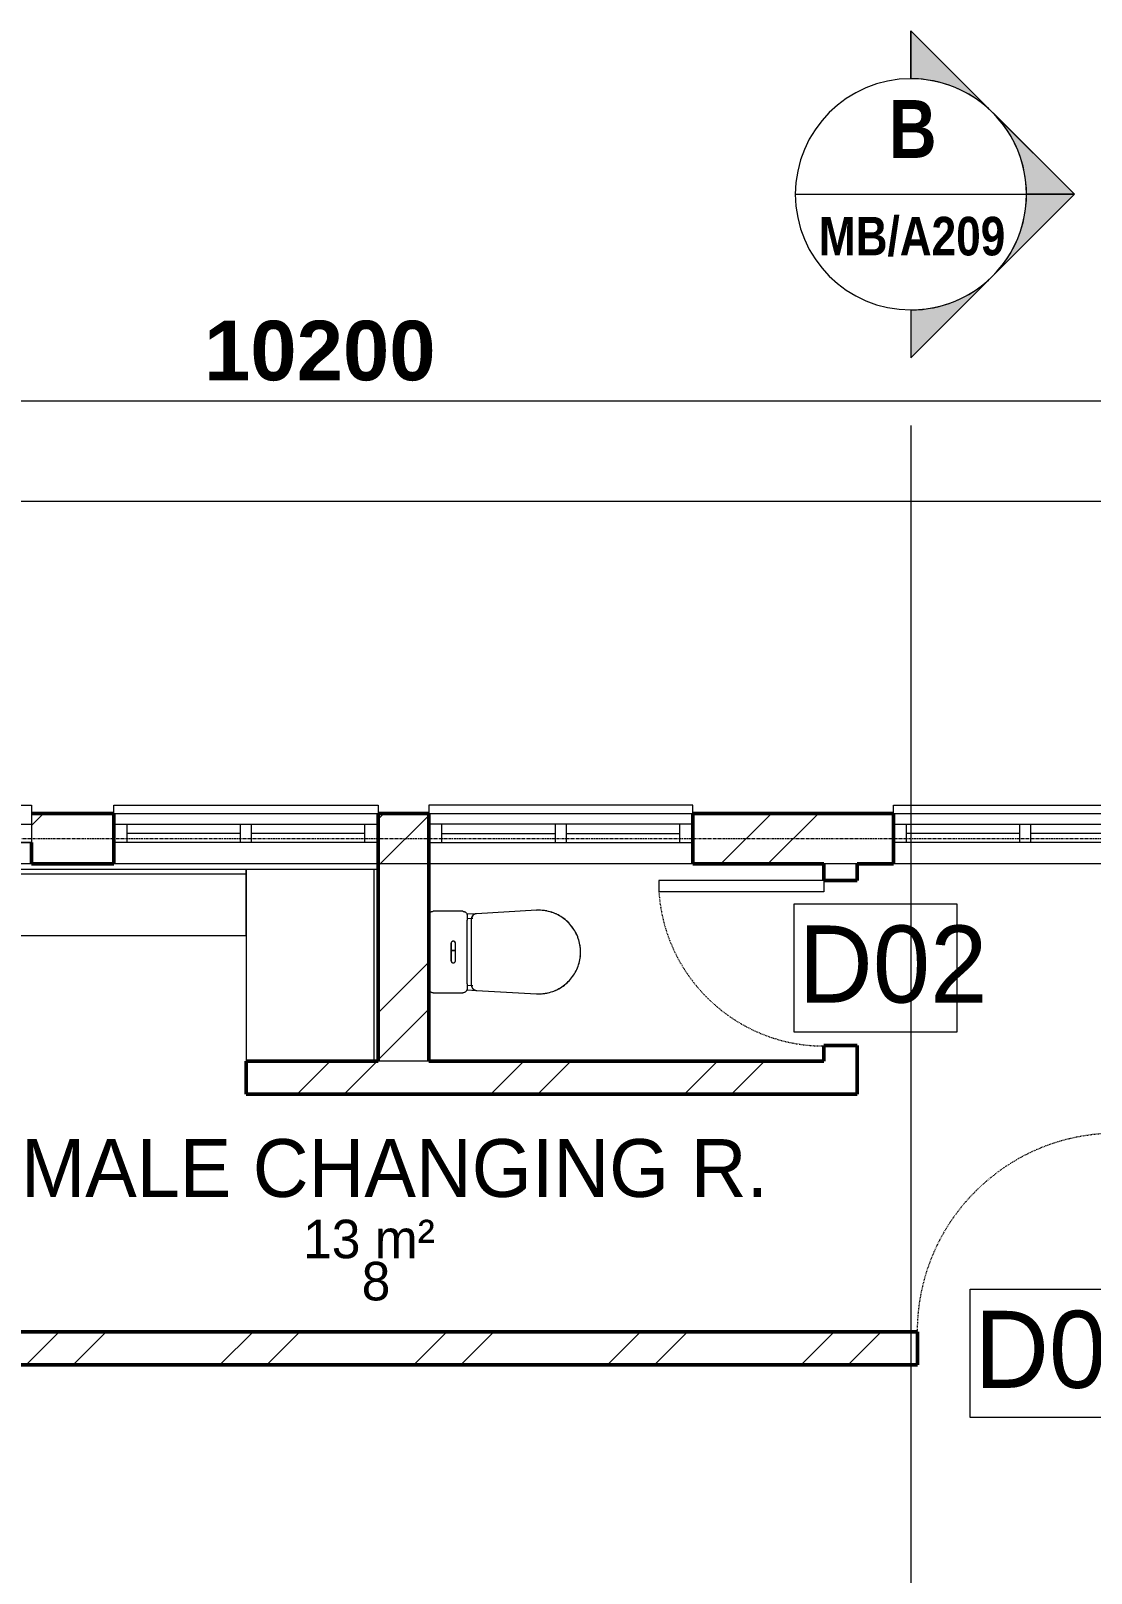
# Model space of a CAD drawing. Header units: inches. Extents: x 22 to 382261, y 22 to 371281.
# Drawn here: x 107257 to 112073, y 65345 to 72350 of the extents above; entities that cross this region are included whole.
import ezdxf

# ---------------------------------------------------------------- set-up
doc = ezdxf.new("R2010")
doc.units = ezdxf.units.IN
doc.header["$MEASUREMENT"] = 0
for name, pattern in [('_Tracejado médio', [4, 3, -1]), ('Dash', [6.35, 3.175, -3.175]), ('Grid Line 1_2_', [22.225, 12.7, -3.175, 3.175, -3.175])]:
    doc.linetypes.add(name, pattern=pattern)
for name, color, linetype, lineweight in [('A-ANNO-DIMS', 211, 'Continuous', 9), ('A-ANNO-SYMB', 150, 'Continuous', 9), ('A-AREA-IDEN', 2, 'Continuous', 9), ('A-DOOR', 31, 'Continuous', 9), ('A-DOOR-HDLN', 31, 'Dash', 9), ('A-DOOR-IDEN', 31, 'Continuous', 9), ('A-FLOR', 192, 'Continuous', 9), ('A-GLAZ', 151, 'Continuous', 9), ('A-GLAZ-SILL', 1, 'Continuous', 9), ('A-WALL', 113, 'Continuous', 9), ('A-WALL-PATT', 111, 'Continuous', 9), ('G-ANNO-SYMB', 111, 'Continuous', 9), ('I-WALL', 2, 'Continuous', 9), ('P-SANR-FIXT', 6, 'Continuous', 9), ('Q-CASE', 31, 'Continuous', 9), ('S-GRID', 1, 'Continuous', 9)]:
    doc.layers.add(name, color=color, linetype=linetype, lineweight=lineweight)
doc.styles.add('Arial Narrow_B', font='ARIALNB.TTF', dxfattribs={"height": 255})
doc.styles.add('Arial Narrow_B_1', font='ARIALNB.TTF', dxfattribs={"height": 170})
doc.styles.add('Arial_B_2', font='arialbd.ttf', dxfattribs={"height": 270.833333})
doc.styles.add('Century Gothic_1', font='GOTHIC.TTF', dxfattribs={"height": 1})
doc.styles.add('Gill Sans MT', font='GIL_____.TTF', dxfattribs={"height": 262.5})
doc.styles.add('Tw Cen MT Condensed', font='TCCM____.TTF', dxfattribs={"height": 1.35})
doc.dimstyles.new('2_2', dxfattribs={"dimscale": 304.8, "dimtxt": 267.818092, "dimasz": 0.227865, "dimexe": 1.377953, "dimexo": 0.0625, "dimgap": 0.287073, "dimtad": 1, "dimdec": 0, "dimzin": 0, "dimdsep": 46, "dimtxsty": 'Arial_B_2', "dimblk1": 'OBLIQUE', "dimblk2": 'OBLIQUE', "dimsah": 1, "dimcen": 0.09, "dimdle": 0.574147, "dimazin": 0, "dimtfac": 1, "dimtdec": 4, "dimtix": 1, "dimtmove": 0, "dimatfit": 3, "dimfxl": 0.574147, "dimfxlon": 1, "dimtvp": 1, "dimtolj": 1, "dimtzin": 0, "dimlwd": 18, "dimlwe": 18, "dimarcsym": 2})
pattern_1 = [(45, (101903.7, 56557.85), (-440.033, 440.033), []), (45, (101903.7, 57224.6), (-440.033, 440.033), [])]

# ---------------------------------------------------------------- blocks, each defined once
blk = doc.blocks.new('M_Single-Flush - 900 by 2100-911137-01-GROUND FLOOR FURNITURE PLAN')
at = {"layer": 'A-DOOR'}
for p, q in [((450, 975.2), (399, 975.2)), ((399, 75), (399, 975.2)), ((450, 75), (450, 975.2)), ((450, 75), (399, 75))]:
    blk.add_line(p, q, dxfattribs=at)
at = {"layer": 'A-DOOR-HDLN'}
blk.add_arc((450, 75), 901.7, 93.2424, 180, dxfattribs=at)
blk = doc.blocks.new('M_Single-Flush - d02  toilet 750 by 2100-458076-01-GROUND FLOOR FURNITURE PLAN')
at = {"layer": 'A-DOOR'}
for p, q in [((375, 825), (324, 825)), ((324, 75), (324, 825)), ((375, 75), (375, 825)), ((375, 75), (324, 75))]:
    blk.add_line(p, q, dxfattribs=at)
at = {"layer": 'A-DOOR-HDLN'}
blk.add_arc((375, 75), 751.7, 93.89033, 180, dxfattribs=at)
blk = doc.blocks.new('Windows_Sgl_Plain - 750 by 600-438113-01-GROUND FLOOR FURNITURE PLAN')
at = {"layer": 'A-GLAZ'}
for p, q in [((-375, 9.5), (375, 9.5)), ((-375, -161), (-375, 9.5)), ((375, 9.5), (-375, 9.5)), ((-315, -73.5), (-315, 9.5)), ((315, 9.5), (315, -73.5)), ((375, 9.5), (375, -161)), ((-375, -73.5), (-375, -25.5)), ((-315, -32), (315, -32)), ((375, -25.5), (375, -73.5)), ((375, -73.5), (-375, -73.5)), ((375, -161), (-375, -161))]:
    blk.add_line(p, q, dxfattribs=at)
at = {"layer": 'A-GLAZ-SILL'}
for p, q in [((-375, -161), (-375, -124.7)), ((375, -124.7), (375, -161)), ((375, -161), (-375, -161))]:
    blk.add_line(p, q, dxfattribs=at)
blk = doc.blocks.new('Dbl Plain - 1200 by 600-438114-01-GROUND FLOOR FURNITURE PLAN')
at = {"layer": 'A-GLAZ'}
for p, q in [((-885, 9.5), (315, 9.5)), ((-885, -73.5), (-885, 9.5)), ((-825, 9.5), (-825, -73.5)), ((-310, 9.5), (-310, -73.5)), ((-260, 9.5), (-260, -73.5)), ((255, 9.5), (255, -73.5)), ((315, 9.5), (315, -73.5)), ((-825, -32), (-310, -32)), ((-260, -32), (255, -32)), ((315, -73.5), (-885, -73.5))]:
    blk.add_line(p, q, dxfattribs=at)
at = {"layer": 'A-GLAZ-SILL'}
for p, q in [((-885, -161), (-885, -124.7)), ((315, -124.7), (315, -161)), ((315, -161), (-885, -161))]:
    blk.add_line(p, q, dxfattribs=at)
blk = doc.blocks.new('Dbl Plain - 1200 by 600-438118-01-GROUND FLOOR FURNITURE PLAN')
at = {"layer": 'A-GLAZ'}
for p, q in [((-885, 73.5), (-885, -9.5)), ((315, 73.5), (-885, 73.5)), ((-825, -9.5), (-825, 73.5)), ((-310, -9.5), (-310, 73.5)), ((-260, -9.5), (-260, 73.5)), ((255, -9.5), (255, 73.5)), ((315, -9.5), (315, 73.5)), ((-825, 32), (-310, 32)), ((-260, 32), (255, 32)), ((-885, -9.5), (315, -9.5))]:
    blk.add_line(p, q, dxfattribs=at)
at = {"layer": 'A-GLAZ-SILL'}
for p, q in [((315, 161), (-885, 161)), ((-885, 161), (-885, 124.7)), ((315, 124.7), (315, 161))]:
    blk.add_line(p, q, dxfattribs=at)
blk = doc.blocks.new('Water_Closet_Toilet_19179_0001 - 540 x 360mm-368831-01-GROUND FLOOR FURNITURE PLAN')
at = {"layer": 'P-SANR-FIXT'}
for p, q in [((-151.9, 154.9), (-145, 154.9)), ((0, 154.9), (-145, 154.9)), ((145, 154.9), (0, 154.9)), ((-185, 134.9), (-185, 0.1)), ((185, 0.1), (185, 134.9)), ((-39.7, 53.6), (39.7, 53.6)), ((6.9, 53.6), (-39.7, 53.6)), ((-39.7, 33.6), (39.7, 33.6)), ((-39.7, 33.6), (6.9, 33.6)), ((6.9, 33.6), (6.9, 53.6)), ((39.7, 53.6), (6.9, 53.6)), ((6.9, 53.6), (6.9, 33.6)), ((6.9, 33.6), (6.9, 53.6)), ((6.9, 33.6), (39.7, 33.6)), ((-174.3, -62), (-189.7, -333.9)), ((-171.5, -18.7), (-173.9, -62)), ((-153.2, -44.6), (-151.8, -19.9)), ((149.3, -38.4), (-149.3, -38.4)), ((-145, -19.9), (145, -19.9)), ((151.8, -19.9), (153.2, -44.6)), ((173.9, -62), (171.5, -18.7)), ((189.7, -333.9), (174.3, -62))]:
    blk.add_line(p, q, dxfattribs=at)
at = {"layer": 'P-SANR-FIXT', "flags": 128}
for points in [[(-165, 154.9), (-158.7, 154.9), (-151.9, 154.9)], [(145, 154.9), (151.9, 154.9), (158.7, 154.9), (165, 154.9)], [(-149.3, -38.4), (-150.3, -38.4), (-151.3, -38.5), (-152.3, -38.6), (-153.3, -38.7), (-154.3, -38.9), (-155.2, -39.1), (-156.2, -39.4), (-157.2, -39.7), (-158.1, -40), (-159, -40.4), (-159.9, -40.8), (-160.8, -41.2), (-161.7, -41.7), (-162.6, -42.2), (-163.4, -42.8), (-164.2, -43.4), (-165, -44), (-165.8, -44.6), (-166.5, -45.3), (-167.2, -46), (-167.9, -46.7), (-168.6, -47.5), (-169.2, -48.3), (-169.8, -49.1), (-170.3, -49.9), (-170.9, -50.8), (-171.3, -51.6), (-171.8, -52.5), (-172.2, -53.4), (-172.6, -54.4), (-172.9, -55.3), (-173.2, -56.3), (-173.5, -57.2), (-173.7, -58.2), (-173.9, -59.2), (-174.1, -60.2), (-174.2, -61.2), (-174.3, -62)], [(-149.3, -38.4), (-150.3, -38.4), (-151.3, -38.5), (-152.3, -38.6), (-153.3, -38.7), (-154.3, -38.9), (-155.2, -39.1), (-156.2, -39.4), (-157.2, -39.7), (-158.1, -40), (-159, -40.4), (-159.9, -40.8), (-160.8, -41.2), (-161.7, -41.7), (-162.6, -42.2), (-163.4, -42.8), (-164.2, -43.4), (-165, -44), (-165.8, -44.6), (-166.5, -45.3), (-167.2, -46), (-167.9, -46.7), (-168.6, -47.5), (-169.2, -48.3), (-169.8, -49.1), (-170.3, -49.9), (-170.9, -50.8), (-171.3, -51.6), (-171.8, -52.5), (-172.2, -53.4), (-172.6, -54.4), (-172.9, -55.3), (-173.2, -56.3), (-173.5, -57.2), (-173.7, -58.2), (-173.9, -59.2), (-174.1, -60.2), (-174.2, -61.2), (-174.3, -62)], [(-145, -19.9), (-151.9, -19.9), (-158.7, -19.9), (-165, -19.9)], [(165, -19.9), (158.7, -19.9), (151.9, -19.9), (145, -19.9)], [(174.3, -62), (174.2, -61), (174.1, -60), (173.9, -59), (173.7, -58), (173.5, -57.1), (173.2, -56.1), (172.9, -55.2), (172.5, -54.2), (172.2, -53.3), (171.7, -52.4), (171.3, -51.5), (170.8, -50.6), (170.3, -49.8), (169.7, -49), (169.1, -48.2), (168.5, -47.4), (167.8, -46.6), (167.1, -45.9), (166.4, -45.2), (165.7, -44.5), (164.9, -43.9), (164.1, -43.3), (163.3, -42.7), (162.4, -42.2), (161.6, -41.7), (160.7, -41.2), (159.8, -40.7), (158.9, -40.3), (158, -40), (157, -39.6), (156.1, -39.4), (155.1, -39.1), (154.1, -38.9), (153.1, -38.7), (152.1, -38.6), (151.1, -38.5), (150.1, -38.4), (149.3, -38.4)], [(174.3, -62), (174.2, -61), (174.1, -60), (173.9, -59), (173.7, -58), (173.5, -57.1), (173.2, -56.1), (172.9, -55.2), (172.5, -54.2), (172.2, -53.3), (171.7, -52.4), (171.3, -51.5), (170.8, -50.6), (170.3, -49.8), (169.7, -49), (169.1, -48.2), (168.5, -47.4), (167.8, -46.6), (167.1, -45.9), (166.4, -45.2), (165.7, -44.5), (164.9, -43.9), (164.1, -43.3), (163.3, -42.7), (162.4, -42.2), (161.6, -41.7), (160.7, -41.2), (159.8, -40.7), (158.9, -40.3), (158, -40), (157, -39.6), (156.1, -39.4), (155.1, -39.1), (154.1, -38.9), (153.1, -38.7), (152.1, -38.6), (151.1, -38.5), (150.1, -38.4), (149.3, -38.4)], [(-189.7, -333.9), (-190, -341.5), (-189.9, -349.1), (-189.6, -356.7), (-189, -364.3), (-188.1, -371.8), (-186.8, -379.3), (-185.3, -386.7), (-183.5, -394.1), (-181.3, -401.4), (-178.9, -408.6), (-176.2, -415.7), (-173.2, -422.7), (-170, -429.6), (-166.4, -436.3), (-162.6, -442.9), (-158.6, -449.3), (-154.3, -455.6), (-149.7, -461.7), (-144.9, -467.5), (-139.9, -473.2), (-134.6, -478.7), (-129.2, -484), (-123.5, -489.1), (-117.6, -493.9), (-111.6, -498.5), (-105.3, -502.8), (-98.9, -506.9), (-92.3, -510.7), (-85.6, -514.3), (-78.8, -517.6), (-71.8, -520.6), (-64.7, -523.3), (-57.5, -525.8), (-50.2, -527.9), (-42.9, -529.8), (-35.4, -531.3), (-27.9, -532.6), (-20.4, -533.6), (-12.8, -534.2), (-5.2, -534.6), (2.4, -534.7), (10, -534.4), (17.5, -533.9), (25.1, -533), (32.6, -531.9), (40.1, -530.4), (47.5, -528.6), (54.8, -526.6), (62, -524.3), (69.1, -521.6), (76.2, -518.7), (83.1, -515.5), (89.8, -512.1), (96.5, -508.4), (102.9, -504.4), (109.2, -500.1), (115.4, -495.6), (121.3, -490.9), (127.1, -485.9), (132.6, -480.7), (137.9, -475.3), (143.1, -469.7), (147.9, -463.9), (152.6, -457.9), (157, -451.7), (161.1, -445.3), (165, -438.8), (168.7, -432.1), (172, -425.3), (175.1, -418.4), (177.9, -411.3), (180.5, -404.1), (182.7, -396.9), (184.6, -389.5), (186.3, -382.1), (187.6, -374.6), (188.7, -367.1), (189.4, -359.5), (189.9, -351.9), (190, -344.3), (189.8, -336.8), (189.7, -333.9)], [(-189.7, -333.9), (-190, -341.5), (-189.9, -349.1), (-189.6, -356.7), (-189, -364.3), (-188.1, -371.8), (-186.8, -379.3), (-185.3, -386.7), (-183.5, -394.1), (-181.3, -401.4), (-178.9, -408.6), (-176.2, -415.7), (-173.2, -422.7), (-170, -429.6), (-166.4, -436.3), (-162.6, -442.9), (-158.6, -449.3), (-154.3, -455.6), (-149.7, -461.7), (-144.9, -467.5), (-139.9, -473.2), (-134.6, -478.7), (-129.2, -484), (-123.5, -489.1), (-117.6, -493.9), (-111.6, -498.5), (-105.3, -502.8), (-98.9, -506.9), (-92.3, -510.7), (-85.6, -514.3), (-78.8, -517.6), (-71.8, -520.6), (-64.7, -523.3), (-57.5, -525.8), (-50.2, -527.9), (-42.9, -529.8), (-35.4, -531.3), (-27.9, -532.6), (-20.4, -533.6), (-12.8, -534.2), (-5.2, -534.6), (2.4, -534.7), (10, -534.4), (17.5, -533.9), (25.1, -533), (32.6, -531.9), (40.1, -530.4), (47.5, -528.6), (54.8, -526.6), (62, -524.3), (67.3, -522.3)], [(-189.4, -333.9), (-189.7, -341.5), (-189.6, -349.1), (-189.3, -356.7), (-188.7, -364.2), (-187.7, -371.8), (-186.5, -379.2)], [(69.1, -521.6), (76.2, -518.7), (83.1, -515.5), (89.8, -512.1), (96.5, -508.4), (102.9, -504.4), (109.2, -500.1), (115.4, -495.6), (121.3, -490.9), (127.1, -485.9), (132.6, -480.7), (137.9, -475.3), (143.1, -469.7), (147.9, -463.9), (152.6, -457.9), (157, -451.7), (161.1, -445.3), (165, -438.8), (168.7, -432.1), (172, -425.3), (175.1, -418.4), (177.9, -411.3), (180.5, -404.1), (182.7, -396.9), (184.6, -389.5), (186.3, -382.1), (187.6, -374.6), (188.7, -367.1), (189.4, -359.5), (189.9, -351.9), (190, -344.3), (189.8, -336.8), (189.7, -333.9)], [(186.5, -378.9), (187.3, -374.6), (188.4, -367.1), (189.1, -359.5), (189.6, -351.9), (189.7, -344.3), (189.5, -336.8), (189.4, -333.9)], [(-185.4, -384.5), (-185, -386.7), (-183.2, -394), (-181, -401.3), (-178.6, -408.5), (-175.9, -415.6), (-173, -422.6)], [(172, -424.6), (174.8, -418.2), (177.6, -411.2), (180.2, -404), (182.4, -396.8), (184.3, -389.4), (185.4, -384.5)], [(-169.5, -429.8), (-166.2, -436.2), (-162.4, -442.7), (-158.3, -449.1), (-154, -455.4), (-149.5, -461.5)], [(-147.6, -463.8), (-144.7, -467.3), (-139.7, -473), (-134.4, -478.5), (-129, -483.8), (-123.3, -488.8), (-117.4, -493.6), (-115.2, -495.3)], [(115.2, -495.4), (121.1, -490.7), (126.9, -485.7), (132.4, -480.5), (137.7, -475.1)], [(148.4, -462.8), (152.3, -457.7), (156.7, -451.5), (160.9, -445.2), (164.8, -438.6), (168.4, -432)], [(-107.7, -500.8), (-105.1, -502.6), (-98.7, -506.6), (-92.2, -510.5), (-85.5, -514), (-78.6, -517.3), (-74.6, -519)], [(-67.6, -521.9), (-64.6, -523), (-57.4, -525.5), (-50.1, -527.6), (-42.8, -529.5), (-35.4, -531), (-28.4, -532.2)], [(-19.9, -533.3), (-12.8, -533.9), (-5.2, -534.3), (2.4, -534.3), (10, -534.1), (17.5, -533.6), (22.7, -533)], [(28.7, -532.1), (32.6, -531.5), (40, -530.1), (47.4, -528.3), (54.7, -526.3), (61.9, -524), (65.9, -522.5)], [(76, -518.5), (82.9, -515.3), (89.7, -511.8), (96.3, -508.1), (102.8, -504.1), (107.9, -500.7)]]:
    blk.add_lwpolyline(points, dxfattribs=at)
at = {"layer": 'P-SANR-FIXT'}
for centre, radius, start, end in [((-39.4, 43.6), 10, 91.77042, 268.22958), ((-39.4, 43.6), 10, 106.47535, 253.52465), ((39.4, 43.6), 10, 271.77042, 88.22958), ((39.4, 43.6), 10, 58.81972, 88.22958), ((39.4, 43.6), 10, 286.47535, 44.11479), ((-149.3, -63.4), 25, 90, 176.75011), ((149.3, -63.4), 25, 3.24989, 90), ((0, -344.7), 190, 176.75011, 181.08684), ((0, -344.7), 190, 358.91316, 3.24989), ((0, -344.7), 190, 184.4654, 191.09624), ((0, -344.7), 190, 201.31778, 205.44238), ((0, -344.7), 190, 334.55762, 338.42044), ((0, -344.7), 190, 348.90376, 355.5346), ((0, -344.7), 190, 209.20236, 210.34489), ((0, -344.7), 190, 216.57932, 221.61676), ((0, -344.7), 190, 313.64302, 323.42068), ((0, -344.7), 190, 329.65511, 330.79764), ((0, -344.7), 190, 248.48079, 255.50106), ((0, -344.7), 190, 268.36081, 277.17307)]:
    blk.add_arc(centre, radius, start, end, dxfattribs=at)
for points, knots in [([(-185, 134.9), (-185, 136.3), (-184.7, 139.1), (-183.4, 143.1), (-181.2, 146.9), (-178.2, 150.2), (-174.4, 152.8), (-170.2, 154.4), (-167.3, 154.8), (-166, 154.9)], [0, 0, 0, 0, 0.1428571, 0.2857143, 0.4285714, 0.5714286, 0.7142857, 0.8571429, 0.9719276, 0.9719276, 0.9719276, 0.9719276]), ([(166.1, 154.9), (168.6, 154.7), (172.4, 153.8), (176.8, 151.2), (179.7, 148.6), (182.1, 145.5), (184.3, 141), (185, 137.3), (185, 134.9)], [0.031614, 0.031614, 0.031614, 0.031614, 0.25, 0.375, 0.5, 0.625, 0.75, 1, 1, 1, 1]), ([(-165, -19.9), (-167.9, -19.9), (-172.1, -18.9), (-176.8, -16.2), (-179.7, -13.6), (-182.1, -10.5), (-184.3, -6), (-185, -2.3), (-185, 0.1)], [0, 0, 0, 0, 0.25, 0.375, 0.5, 0.625, 0.75, 1, 1, 1, 1])]:
    blk.add_open_spline(points, degree=3, knots=knots, dxfattribs=at)
blk.add_open_spline([(185, 0.1), (185, -1.3), (184.7, -4.1), (183.4, -8.1), (181.2, -11.9), (178.2, -15.2), (174.4, -17.8), (169.9, -19.5), (166.7, -19.9), (165, -19.9)], degree=3, dxfattribs=at)
blk = doc.blocks.new('Vanity Counter Top - 600mm Depth-775139-01-GROUND FLOOR FURNITURE PLAN')
at = {"layer": 'Q-CASE'}
for p, q in [((-330.5, 0), (-1200.5, 0)), ((-1200.5, 0), (-1200.5, -600)), ((-330.5, -600), (-330.5, 0)), ((-1200.5, -19.1), (-330.5, -19.1)), ((-1200.5, -600), (-330.5, -600))]:
    blk.add_line(p, q, dxfattribs=at)
blk = doc.blocks.new('Vanity Counter Top - 250-V90-01-GROUND FLOOR FURNITURE PLAN')
at = {"layer": 'Q-CASE'}
for p, q in [((-80.5, 0), (-1200.5, 0)), ((-1200.5, 0), (-1200.5, -300)), ((-80.5, -300), (-80.5, 0)), ((-1200.5, -19.1), (-80.5, -19.1)), ((-1200.5, -300), (-80.5, -300))]:
    blk.add_line(p, q, dxfattribs=at)
blk = doc.blocks.new('Section - M_Section Head - Filled 2-912447-01-GROUND FLOOR FURNITURE PLAN')
at = {"layer": 'G-ANNO-SYMB'}
h = blk.add_hatch(color=256, dxfattribs=at)
edge = h.paths.add_edge_path()
edge.add_line((-6, 4.243), (-6, 3))
edge.add_arc((-6, 0), 3, 90, 135)
edge.add_line((-8.121, 2.121), (-6, 4.243))
h = blk.add_hatch(color=256, dxfattribs=at)
edge = h.paths.add_edge_path()
edge.add_line((-6, 4.243), (-3.879, 2.121))
edge.add_arc((-6, 0), 3, 45, 90)
edge.add_line((-6, 3), (-6, 4.243))
h = blk.add_hatch(color=256, dxfattribs=at)
edge = h.paths.add_edge_path()
edge.add_line((-10.243, 0), (-8.121, 2.121))
edge.add_arc((-6, 0), 3, 135, 180)
edge.add_line((-9, 0), (-10.243, 0))
h = blk.add_hatch(color=256, dxfattribs=at)
edge = h.paths.add_edge_path()
edge.add_line((-1.757, 0), (-3, 0))
edge.add_arc((-6, 0), 3, 360, 405)
edge.add_line((-3.879, 2.121), (-1.757, 0))
for p, q in [((-6, 4.243), (-10.243, 0)), ((-6, 4.243), (-8.121, 2.121)), ((-6, 3), (-6, 4.243)), ((-6, 4.243), (-6, 3)), ((-3.879, 2.121), (-6, 4.243)), ((-6, 4.243), (-1.757, 0)), ((-8.121, 2.121), (-10.243, 0)), ((-1.757, 0), (-3.879, 2.121)), ((-10.243, 0), (-9, 0)), ((-3, 0), (-1.757, 0)), ((-9, 0), (-10.243, 0)), ((-3, 0), (-1.757, 0))]:
    blk.add_line(p, q, dxfattribs=at)
for start, end in [(360, 180), (90, 135), (45, 90), (135, 180), (360, 45), (180, 360)]:
    blk.add_arc((-6, 0), 3, start, end, dxfattribs=at)
blk = doc.blocks.new('M_Door Tag1 - M_Door Tag 2-910938-01-GROUND FLOOR FURNITURE PLAN')
at = {"layer": 'A-DOOR-IDEN'}
for p, q in [((-1.206, 1.536), (3.019, 1.536)), ((-1.206, -1.791), (-1.206, 1.536)), ((3.019, 1.536), (3.019, -1.791)), ((3.019, -1.791), (-1.206, -1.791))]:
    blk.add_line(p, q, dxfattribs=at)
blk = doc.blocks.new('_Oblique')
at = {"color": 0, "linetype": 'ByBlock', "lineweight": -2}
blk.add_line((-0.5, -0.5), (0.5, 0.5), dxfattribs=at)
blk = doc.blocks.new('*D4897')
at = {"layer": 'A-ANNO-DIMS', "color": 0, "lineweight": 18, "transparency": 16777216}
for p, q in [((103469.9, 70514.3), (103469.9, 71090.2)), ((113669.9, 70514.3), (113669.9, 71090.2)), ((103294.9, 70670.2), (113844.9, 70670.2))]:
    blk.add_line(p, q, dxfattribs=at)
at = {"layer": 'Defpoints', "color": 0, "transparency": 16777216}
for p in [(113669.9, 70670.2), (103469.9, 70495.2), (113669.9, 70495.2)]:
    blk.add_point(p, dxfattribs=at)
at = {"layer": 'A-ANNO-DIMS', "color": 0, "lineweight": 18, "transparency": 16777216, "xscale": 69.45312499999999, "yscale": 69.45312499999999, "zscale": 69.45312499999999, "rotation": 180}
blk.add_blockref('_Oblique', (103469.9, 70670.2), dxfattribs=at)
at = {"layer": 'A-ANNO-DIMS', "color": 0, "lineweight": 18, "transparency": 16777216, "xscale": 69.45312499999999, "yscale": 69.45312499999999, "zscale": 69.45312499999999}
blk.add_blockref('_Oblique', (113669.9, 70670.2), dxfattribs=at)
at = {"layer": 'A-ANNO-DIMS', "color": 0, "lineweight": 18, "transparency": 16777216, "insert": (108569.9, 70896), "char_height": 270.83, "width": 1224.311, "attachment_point": 5, "style": 'Arial_B_2'}
blk.add_mtext('\\A1;10200', dxfattribs=at)

msp = doc.modelspace()

# ---------------------------------------------------------------- hatches: boundary and pattern name
at = {"layer": 'A-WALL-PATT'}
h = msp.add_hatch(dxfattribs=at)
h.set_pattern_fill('FP_1', color=256, style=0, pattern_type=2)
h.set_pattern_definition(pattern_1)
h.paths.add_polyline_path([(107259.9, 68566), (107634.9, 68566), (107634.9, 68796), (107259.9, 68796), (107259.9, 68663)])
h.paths.add_polyline_path([(98109.9, 68566), (98414.9, 68566), (98414.9, 68796), (98109.9, 68796)])
h.paths.add_polyline_path([(101489.9, 68566), (101564.9, 68566), (101564.9, 68796), (101264.9, 68796), (101264.9, 68566), (101360.8, 68566)])
h.paths.add_polyline_path([(113029.9, 68566), (113029.9, 68796), (112374.9, 68796), (112374.9, 68566), (112954.9, 68566)])
h.paths.add_polyline_path([(111174.9, 68566), (111174.9, 68796), (110264.9, 68796), (110264.9, 68566), (111009.9, 68566)])
h.paths.add_polyline_path([(99464.9, 68566), (99464.9, 68796), (99164.9, 68796), (99164.9, 68566), (99389.9, 68566)])
h.paths.add_polyline_path([(103369.9, 68566), (103369.9, 68796), (102314.9, 68796), (102314.9, 68566), (102539.9, 68566)])
h.paths.add_polyline_path([(108834.9, 68566), (109064.9, 68566), (109064.9, 68796), (108834.9, 68796)])
h.paths.add_polyline_path([(100214.9, 68566), (100514.9, 68566), (100514.9, 68796), (100214.9, 68796), (100214.9, 68663)])
h.paths.add_polyline_path([(104119.9, 68566), (104409.9, 68566), (104409.9, 68796), (104119.9, 68796), (104119.9, 68663)])
h.paths.add_polyline_path([(106509.9, 68566), (106509.9, 68796), (106209.9, 68796), (106209.9, 68566)])
h.paths.add_polyline_path([(105309.9, 68566), (105459.9, 68566), (105459.9, 68796), (105159.9, 68796), (105159.9, 68566)])
h = msp.add_hatch(dxfattribs=at)
h.set_pattern_fill('FP_1', color=256, style=0, pattern_type=2)
h.set_pattern_definition(pattern_1)
h.paths.add_polyline_path([(108834.9, 67671), (109064.9, 67671), (109064.9, 68566), (108834.9, 68566), (108834.9, 67908.4)])
h = msp.add_hatch(dxfattribs=at)
h.set_pattern_fill('FP_1', color=256, style=0, pattern_type=2)
h.set_pattern_definition(pattern_1)
h.paths.add_polyline_path([(109674.3, 67521), (111009.9, 67521), (111009.9, 67671), (108234.9, 67671), (108234.9, 67521), (109212.5, 67521)])
h = msp.add_hatch(dxfattribs=at)
h.set_pattern_fill('FP_1', color=256, style=0, pattern_type=2)
h.set_pattern_definition(pattern_1)
h.paths.add_polyline_path([(112184.9, 66291), (114005.3, 66291), (114005.3, 66441), (112184.9, 66441)])
h.paths.add_polyline_path([(105979.4, 66291), (111284.9, 66291), (111284.9, 66441), (105459.9, 66441), (105459.9, 66291)])

# ---------------------------------------------------------------- linework, layer by layer
at = {"layer": 'A-ANNO-SYMB', "linetype": '_Tracejado médio'}
msp.add_line((113653.3, 70212.5), (91011.4, 70212.5), dxfattribs=at)
at = {"layer": 'A-FLOR'}
for p, q in [((108834.9, 68566), (105979.4, 68566)), ((109064.9, 68566), (108834.9, 68566)), ((112208, 68566), (109064.9, 68566))]:
    msp.add_line(p, q, dxfattribs=at)
at = {"layer": 'A-WALL', "lineweight": 50}
for p, q in [((110859.9, 68566), (110859.9, 68491)), ((111009.9, 68491), (111009.9, 68566)), ((110859.9, 68491), (111009.9, 68491)), ((111009.9, 67741), (110859.9, 67741)), ((110859.9, 67741), (110859.9, 67671)), ((111009.9, 67521), (111009.9, 67741)), ((108834.9, 67671), (108234.9, 67671)), ((108234.9, 67671), (108234.9, 67521)), ((110859.9, 67671), (109064.9, 67671)), ((108234.9, 67521), (111009.9, 67521)), ((111284.9, 66441), (105459.9, 66441)), ((111284.9, 66291), (111284.9, 66441)), ((105459.9, 66291), (111284.9, 66291))]:
    msp.add_line(p, q, dxfattribs=at)
at = {"layer": 'A-WALL'}
msp.add_line((109064.9, 67671), (108834.9, 67671), dxfattribs=at)
at = {"layer": 'G-ANNO-SYMB'}
for p, q in [((110729.7, 71607.4), (111779.7, 71607.4)), ((111254.7, 70557.4), (111254.7, 49344.6))]:
    msp.add_line(p, q, dxfattribs=at)
at = {"layer": 'I-WALL', "lineweight": 50}
for p, q in [((107634.9, 68796), (107259.9, 68796)), ((107634.9, 68566), (107634.9, 68796)), ((109064.9, 68796), (108834.9, 68796)), ((108834.9, 68796), (108834.9, 68566)), ((109064.9, 68566), (109064.9, 68796)), ((111174.9, 68796), (110264.9, 68796)), ((110264.9, 68796), (110264.9, 68566)), ((111174.9, 68566), (111174.9, 68796)), ((107259.9, 68663), (107259.9, 68566)), ((107259.9, 68566), (107634.9, 68566)), ((108834.9, 68566), (108834.9, 67671)), ((109064.9, 67671), (109064.9, 68566)), ((110264.9, 68566), (110859.9, 68566)), ((111009.9, 68566), (111174.9, 68566))]:
    msp.add_line(p, q, dxfattribs=at)
at = {"layer": 'I-WALL'}
for p, q in [((107634.9, 68796), (112374.9, 68796)), ((108834.9, 68566), (108834.9, 68566)), ((109064.9, 68566), (109064.9, 68566))]:
    msp.add_line(p, q, dxfattribs=at)
at = {"layer": 'S-GRID', "linetype": 'Grid Line 1_2_'}
msp.add_line((88819.9, 68681), (127085.5, 68681), dxfattribs=at)

# ---------------------------------------------------------------- block references
at = {"layer": 'A-DOOR-HDLN', "rotation": 90}
msp.add_blockref('M_Single-Flush - d02  toilet 750 by 2100-458076-01-GROUND FLOOR FURNITURE PLAN', (110934.9, 68116), dxfattribs=at)
at = {"layer": 'A-DOOR-HDLN'}
msp.add_blockref('M_Single-Flush - 900 by 2100-911137-01-GROUND FLOOR FURNITURE PLAN', (111734.9, 66366), dxfattribs=at)
at = {"layer": 'A-DOOR-IDEN', "xscale": 174.9999999999999, "yscale": 174.9999999999999, "zscale": 174.9999999999999}
for p in [(110934.9, 68116), (111734.9, 66366)]:
    msp.add_blockref('M_Door Tag1 - M_Door Tag 2-910938-01-GROUND FLOOR FURNITURE PLAN', p, dxfattribs=at)
at = {"layer": 'A-GLAZ', "rotation": 180}
msp.add_blockref('Windows_Sgl_Plain - 750 by 600-438113-01-GROUND FLOOR FURNITURE PLAN', (106884.9, 68672.6), dxfattribs=at)
at = {"layer": 'A-GLAZ-SILL', "rotation": 180}
for p in [(107949.9, 68672.6), (111489.9, 68672.6)]:
    msp.add_blockref('Dbl Plain - 1200 by 600-438114-01-GROUND FLOOR FURNITURE PLAN', p, dxfattribs=at)
at = {"layer": 'A-GLAZ-SILL'}
msp.add_blockref('Dbl Plain - 1200 by 600-438118-01-GROUND FLOOR FURNITURE PLAN', (109949.9, 68672.6), dxfattribs=at)
at = {"layer": 'G-ANNO-SYMB', "xscale": 174.9999999999999, "yscale": 174.9999999999999, "zscale": 174.9999999999999, "rotation": 269.9999999999995}
msp.add_blockref('Section - M_Section Head - Filled 2-912447-01-GROUND FLOOR FURNITURE PLAN', (111254.7, 70557.4), dxfattribs=at)
at = {"layer": 'P-SANR-FIXT', "rotation": 89.99999999999986}
msp.add_blockref('Water_Closet_Toilet_19179_0001 - 540 x 360mm-368831-01-GROUND FLOOR FURNITURE PLAN', (109219.7, 68166), dxfattribs=at)
at = {"layer": 'Q-CASE'}
msp.add_blockref('Vanity Counter Top - 250-V90-01-GROUND FLOOR FURNITURE PLAN', (108315.4, 68541), dxfattribs=at)
at = {"layer": 'Q-CASE', "rotation": 269.9999999999997}
msp.add_blockref('Vanity Counter Top - 600mm Depth-775139-01-GROUND FLOOR FURNITURE PLAN', (108834.9, 67340.6), dxfattribs=at)

# ---------------------------------------------------------------- texts
at = {"layer": 'A-AREA-IDEN', "attachment_point": 1}
for s, insert, char_height, width, style in [('FEMALE CHANGING R.', (106763.5, 67316.4), 262.5, 5008.543, 'Gill Sans MT'), ('13 m²', (108494.2, 66950.3), 175, 813.713, 'Century Gothic_1'), ('8', (108760.2, 66758.9), 175, 168.354, 'Century Gothic_1')]:
    msp.add_mtext(s, dxfattribs=dict(at, insert=insert, char_height=char_height, width=width, style=style))
at = {"layer": 'A-DOOR-IDEN', "char_height": 350, "width": 785.654, "attachment_point": 1, "style": 'Tw Cen MT Condensed'}
for s, insert in [('D02', (110743.6, 68286.6)), ('D03', (111543.6, 66536.6))]:
    msp.add_mtext(s, dxfattribs=dict(at, insert=insert))
at = {"layer": 'G-ANNO-SYMB', "attachment_point": 1}
for s, insert, char_height, width, style in [('\\fArial Narrow|b1|i0|c0|p34|;B', (111154.3, 72035.4), 262.5, 266.561, 'Arial Narrow_B'), ('MB/A209', (110836.7, 71505.1), 175, 1038.185, 'Arial Narrow_B_1')]:
    msp.add_mtext(s, dxfattribs=dict(at, insert=insert, char_height=char_height, width=width, style=style))

# ---------------------------------------------------------------- dimensions: what is measured, and where the dimension line sits
at = {"layer": 'A-ANNO-DIMS', "lineweight": 18}
dim = msp.add_linear_dim(base=(113669.9, 70670.2), p1=(103469.9, 70495.2), p2=(113669.9, 70495.2), dimstyle='2_2', override={"dimpost": '<>', "dimfxl": 10200}, dxfattribs=at)
dim.commit()
dim.dimension.update_dxf_attribs({"geometry": '*D4897', "text_midpoint": (108569.9, 70896)})

doc.saveas('drawing.dxf')
